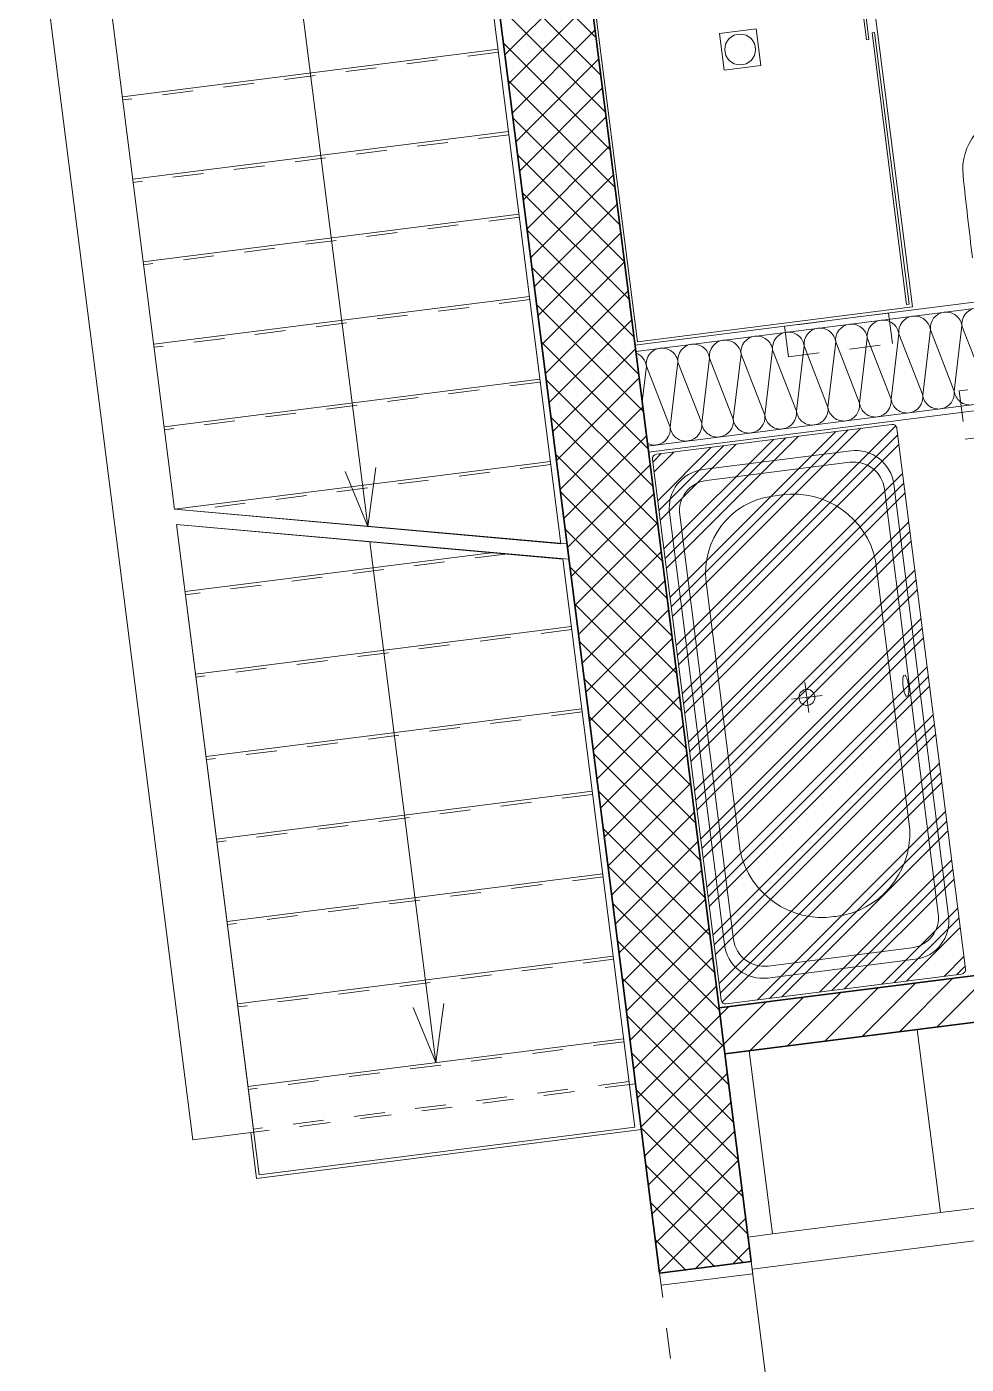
# Model space of a CAD drawing. Header units: metres. Extents: x 2713679.5 to 2713747.3, y 1226017.1 to 1226104.2.
# Drawn here: x 2713735.589 to 2713738.64, y 1226042.335 to 1226046.68 of the extents above; entities that cross this region are included whole.
import ezdxf

# ---------------------------------------------------------------- set-up
doc = ezdxf.new("R2010")
doc.units = ezdxf.units.M
doc.header["$MEASUREMENT"] = 0
for name, pattern in [('31', [105, 75, -15, 0, -15]), ('Strich 2', [0.141111, 0.070556, -0.070556]), ('Strich 2_1mm', [0.15, 0.1, -0.05]), ('Strichpunkt 3_1_1mm Achsen', [0.25, 0.15, -0.05, 0, -0.05])]:
    doc.linetypes.add(name, pattern=pattern)
doc.layers.add('plangrafiken', color=251, linetype='Continuous')
doc.layers.add('waende_stuetzen', color=250, linetype='Continuous')
doc.layers.add('raum', color=7, linetype='Continuous', true_color=0x000000)

msp = doc.modelspace()

# ---------------------------------------------------------------- linework, layer by layer
at = {"layer": 'plangrafiken', "color": 7, "linetype": 'Continuous', "lineweight": 13}
for p, q in [((2713737.3233, 1226044.9997), (2713736.9897, 1226047.6286)), ((2713738.2021, 1226047.5355), (2713738.316, 1226046.6377)), ((2713738.324, 1226046.6387), (2713738.21, 1226047.5365)), ((2713738.4655, 1226045.7696), (2713738.2389, 1226047.5553)), ((2713735.7695, 1226047.4738), (2713736.0691, 1226045.1127)), ((2713737.3461, 1226047.442), (2713737.5727, 1226045.6563)), ((2713736.1276, 1226043.0638), (2713735.5887, 1226047.3097)), ((2713735.7871, 1226047.3349), (2713736.0691, 1226045.1127)), ((2713735.7897, 1226047.3151), (2713736.0691, 1226045.1127)), ((2713736.4073, 1226047.333), (2713736.6962, 1226045.0562)), ((2713737.9577, 1226046.6729), (2713737.8387, 1226046.6578)), ((2713737.8387, 1226046.6578), (2713737.8538, 1226046.5388)), ((2713737.9729, 1226046.5539), (2713737.9577, 1226046.6729)), ((2713738.3423, 1226046.6612), (2713738.3343, 1226046.6602)), ((2713738.3343, 1226046.6602), (2713738.4464, 1226045.7773)), ((2713738.4543, 1226045.7783), (2713738.3423, 1226046.6612)), ((2713738.316, 1226046.6377), (2713738.324, 1226046.6387)), ((2713737.1194, 1226046.6068), (2713735.8992, 1226046.452)), ((2713737.8538, 1226046.5388), (2713737.9729, 1226046.5539)), ((2713737.1534, 1226046.339), (2713735.9332, 1226046.1841)), ((2713737.1874, 1226046.0711), (2713735.9672, 1226045.9163)), ((2713737.2214, 1226045.8033), (2713736.0012, 1226045.6484)), ((2713737.5727, 1226045.6563), (2713738.4655, 1226045.7696)), ((2713738.4464, 1226045.7773), (2713738.4543, 1226045.7783)), ((2713737.2554, 1226045.5354), (2713736.0352, 1226045.3806)), ((2713737.6341, 1226045.2912), (2713738.398, 1226045.3881)), ((2713738.4148, 1226045.3751), (2713738.6375, 1226043.6199)), ((2713737.2894, 1226045.2676), (2713736.0691, 1226045.1127)), ((2713737.844, 1226043.5185), (2713737.6211, 1226045.2744)), ((2713737.7847, 1226045.2412), (2713738.2647, 1226045.3021)), ((2713738.2624, 1226045.2651), (2713737.7962, 1226045.2059)), ((2713736.6962, 1226045.0562), (2713736.6232, 1226045.235)), ((2713736.6962, 1226045.0562), (2713736.7224, 1226045.2476)), ((2713738.5492, 1226043.7995), (2713738.3742, 1226045.1784)), ((2713738.4045, 1226045.1939), (2713738.5826, 1226043.7905)), ((2713738.0118, 1226045.155), (2713738.0415, 1226045.1588)), ((2713736.0691, 1226045.1127), (2713737.3233, 1226044.9997)), ((2713737.8545, 1226043.6981), (2713737.6764, 1226045.1015)), ((2713737.7095, 1226045.0941), (2713737.8845, 1226043.7152)), ((2713736.0754, 1226045.0631), (2713737.3296, 1226044.9501)), ((2713736.0754, 1226045.0631), (2713736.3436, 1226042.9501)), ((2713736.0754, 1226045.0631), (2713736.326, 1226043.089)), ((2713736.7025, 1226045.0066), (2713736.9172, 1226043.3152)), ((2713737.0974, 1226044.971), (2713736.1031, 1226044.8449)), ((2713737.5638, 1226043.1049), (2713737.3296, 1226044.9501)), ((2713738.3458, 1226044.9454), (2713738.4566, 1226044.0724)), ((2713737.906, 1226044.0025), (2713737.7952, 1226044.8755)), ((2713737.3573, 1226044.7319), (2713736.1371, 1226044.577)), ((2713738.1226, 1226044.5004), (2713738.1223, 1226044.5024)), ((2713737.3913, 1226044.464), (2713736.1711, 1226044.3092)), ((2713737.4253, 1226044.1962), (2713736.2051, 1226044.0413)), ((2713737.4593, 1226043.9283), (2713736.2391, 1226043.7735)), ((2713738.2153, 1226043.7898), (2713738.2103, 1226043.7892)), ((2713737.4933, 1226043.6605), (2713736.2731, 1226043.5056)), ((2713737.9963, 1226043.6285), (2713738.4626, 1226043.6877)), ((2713738.4743, 1226043.6507), (2713737.9942, 1226043.5898)), ((2713737.8607, 1226043.5055), (2713738.6246, 1226043.6024)), ((2713736.9172, 1226043.3152), (2713736.8441, 1226043.494)), ((2713736.9172, 1226043.3152), (2713736.9433, 1226043.5066)), ((2713739.0267, 1226043.4922), (2713738.4811, 1226043.4229)), ((2713737.5273, 1226043.3926), (2713736.3071, 1226043.2378)), ((2713738.4811, 1226043.4229), (2713737.9354, 1226043.3537)), ((2713738.5566, 1226042.8277), (2713738.4811, 1226043.4229)), ((2713737.8561, 1226043.3436), (2713737.9354, 1226043.3537)), ((2713737.9354, 1226043.3537), (2713738.011, 1226042.7585)), ((2713737.9316, 1226042.7484), (2713737.8561, 1226043.3436)), ((2713736.326, 1226043.089), (2713736.1276, 1226043.0638)), ((2713736.3349, 1226042.9389), (2713737.5849, 1226043.0975)), ((2713736.3436, 1226042.9501), (2713737.5638, 1226043.1049)), ((2713736.3161, 1226043.0877), (2713736.3349, 1226042.9389)), ((2713738.5566, 1226042.8277), (2713739.1022, 1226042.8969)), ((2713738.011, 1226042.7585), (2713738.5566, 1226042.8277)), ((2713738.011, 1226042.7585), (2713737.9316, 1226042.7484))]:
    msp.add_line(p, q, dxfattribs=at)
at = {"layer": 'plangrafiken', "color": 7, "linetype": 'Strich 2_1mm', "lineweight": 13}
for p, q in [((2713737.1207, 1226046.5969), (2713735.9004, 1226046.4421)), ((2713737.1546, 1226046.3291), (2713735.9344, 1226046.1742)), ((2713737.1886, 1226046.0612), (2713735.9684, 1226045.9064)), ((2713737.2226, 1226045.7934), (2713736.0024, 1226045.6385)), ((2713737.2566, 1226045.5255), (2713736.0364, 1226045.3707)), ((2713737.2906, 1226045.2577), (2713736.1156, 1226045.1085)), ((2713737.1438, 1226044.9669), (2713736.1044, 1226044.8349)), ((2713737.3586, 1226044.7219), (2713736.1384, 1226044.5671)), ((2713737.3926, 1226044.4541), (2713736.1724, 1226044.2992)), ((2713737.4266, 1226044.1862), (2713736.2064, 1226044.0314)), ((2713737.4606, 1226043.9184), (2713736.2404, 1226043.7635)), ((2713737.4946, 1226043.6505), (2713736.2744, 1226043.4957)), ((2713737.5286, 1226043.3827), (2713736.3083, 1226043.2278)), ((2713737.5449, 1226043.2537), (2713736.3247, 1226043.0989))]:
    msp.add_line(p, q, dxfattribs=at)
at = {"layer": 'plangrafiken', "color": 7, "linetype": 'Strich 2', "lineweight": 13}
for p, q in [((2713738.3874, 1226045.7497), (2713738.0501, 1226045.7068)), ((2713738.4, 1226045.6504), (2713738.3874, 1226045.7497)), ((2713738.0501, 1226045.7068), (2713738.0627, 1226045.6076)), ((2713738.0627, 1226045.6076), (2713738.4, 1226045.6504)), ((2713739.2401, 1226045.5756), (2713738.6171, 1226045.4966)), ((2713738.6171, 1226045.4966), (2713738.637, 1226045.3398)), ((2713738.637, 1226045.3398), (2713739.26, 1226045.4189))]:
    msp.add_line(p, q, dxfattribs=at)
at = {"layer": 'plangrafiken', "color": 255, "linetype": 'Continuous', "lineweight": 13}
for p, q in [((2713737.666, 1226044.9207), (2713738.095, 1226045.3497)), ((2713737.678, 1226044.8265), (2713738.2165, 1226045.3651)), ((2713737.682, 1226044.7952), (2713738.257, 1226045.3702)), ((2713737.6859, 1226044.7638), (2713738.2975, 1226045.3754)), ((2713737.6979, 1226044.6697), (2713738.4112, 1226045.383)), ((2713737.7019, 1226044.6383), (2713738.4175, 1226045.3539)), ((2713737.6382, 1226045.1403), (2713737.8116, 1226045.3137)), ((2713737.6421, 1226045.1089), (2713737.8521, 1226045.3188)), ((2713737.6461, 1226045.0775), (2713737.8925, 1226045.324)), ((2713737.6581, 1226044.9834), (2713738.014, 1226045.3394)), ((2713737.662, 1226044.952), (2713738.0545, 1226045.3445)), ((2713737.7058, 1226044.6069), (2713738.4214, 1226045.3225)), ((2713737.6222, 1226045.2658), (2713737.6496, 1226045.2931)), ((2713737.6262, 1226045.2344), (2713737.6901, 1226045.2983)), ((2713737.7178, 1226044.5128), (2713738.4334, 1226045.2284)), ((2713737.7218, 1226044.4814), (2713738.4374, 1226045.197)), ((2713737.7258, 1226044.4501), (2713738.4414, 1226045.1657)), ((2713737.7377, 1226044.3559), (2713738.4533, 1226045.0715)), ((2713737.7417, 1226044.3246), (2713738.4573, 1226045.0402)), ((2713737.7457, 1226044.2932), (2713738.4613, 1226045.0088)), ((2713737.7576, 1226044.1991), (2713738.4732, 1226044.9147)), ((2713737.7616, 1226044.1677), (2713738.4772, 1226044.8833)), ((2713737.7656, 1226044.1363), (2713738.4812, 1226044.8519)), ((2713737.7775, 1226044.0422), (2713738.4931, 1226044.7578)), ((2713737.7815, 1226044.0108), (2713738.4971, 1226044.7264)), ((2713737.7855, 1226043.9795), (2713738.5011, 1226044.6951)), ((2713737.7974, 1226043.8853), (2713738.513, 1226044.6009)), ((2713737.8014, 1226043.854), (2713738.517, 1226044.5696)), ((2713737.8054, 1226043.8226), (2713738.521, 1226044.5382)), ((2713737.8173, 1226043.7285), (2713738.5329, 1226044.4441)), ((2713737.8213, 1226043.6971), (2713738.5369, 1226044.4127)), ((2713737.8253, 1226043.6657), (2713738.5409, 1226044.3813)), ((2713737.8372, 1226043.5716), (2713738.5528, 1226044.2872)), ((2713737.8412, 1226043.5402), (2713738.5568, 1226044.2558)), ((2713737.8472, 1226043.5109), (2713738.5608, 1226044.2244)), ((2713737.9606, 1226043.5182), (2713738.5727, 1226044.1303)), ((2713738.0011, 1226043.5233), (2713738.5767, 1226044.099)), ((2713738.0416, 1226043.5284), (2713738.5807, 1226044.0676)), ((2713738.163, 1226043.5439), (2713738.5927, 1226043.9735)), ((2713738.2035, 1226043.549), (2713738.5966, 1226043.9421)), ((2713738.244, 1226043.5541), (2713738.6006, 1226043.9107)), ((2713738.3655, 1226043.5695), (2713738.6126, 1226043.8166)), ((2713738.406, 1226043.5747), (2713738.6165, 1226043.7852)), ((2713738.4465, 1226043.5798), (2713738.6205, 1226043.7538)), ((2713738.568, 1226043.5952), (2713738.6325, 1226043.6597)), ((2713738.6085, 1226043.6004), (2713738.6364, 1226043.6283))]:
    msp.add_line(p, q, dxfattribs=at)
at = {"layer": 'plangrafiken', "color": 7, "linetype": '31', "lineweight": 13}
for p, q in [((2713738.1162, 1226044.551), (2713738.1287, 1226044.4518)), ((2713738.1721, 1226044.5077), (2713738.0728, 1226044.4951))]:
    msp.add_line(p, q, dxfattribs=at)
at = {"layer": 'plangrafiken', "color": 7, "linetype": 'Strich 2_1mm', "lineweight": 18}
msp.add_line((2713737.566, 1226043.2463), (2713736.326, 1226043.089), dxfattribs=at)
at = {"layer": 'plangrafiken', "color": 7, "linetype": 'Continuous', "lineweight": 13}
for centre, radius in [((2713737.9058, 1226046.6058), 0.05), ((2713738.1224, 1226044.5014), 0.026)]:
    msp.add_circle(centre, radius, dxfattribs=at)
for centre, radius, start, end in [((2713738.812, 1226046.2166), 0.1834, 8.2305, 186.2347), ((2713768.4554, 1226049.455), 30.0032, 186.23467, 186.74985), ((2713738.3999, 1226045.3732), 0.015, 7.2325, 97.2326), ((2713737.636, 1226045.2763), 0.015, 97.2326, 187.2326), ((2713738.275, 1226045.1659), 0.1, 7.2326, 97.2326), ((2713738.2805, 1226045.1781), 0.125, 7.2326, 97.2326), ((2713737.8004, 1226045.1172), 0.125, 97.2326, 187.2326), ((2713737.8087, 1226045.1067), 0.1, 97.2326, 187.2326), ((2713738.0432, 1226044.907), 0.25, 97.2326, 187.2326), ((2713738.0793, 1226044.889), 0.2724, 11.9458, 97.972), ((2713738.474, 1226044.5578), 0.04, 166.8717, 173.4003), ((2713738.4538, 1226044.5627), 0.0192, 156.6223, 167.2852), ((2713738.4429, 1226044.5675), 0.00731, 137.2664, 157.6697), ((2713738.4394, 1226044.5706), 0.00282, 56.7981, 95.0369), ((2713738.437, 1226044.5668), 0.00731, 36.7954, 57.1987), ((2713738.4277, 1226044.5594), 0.0192, 27.18, 37.8428), ((2713738.4094, 1226044.5496), 0.04, 21.0649, 27.5935), ((2713738.5309, 1226044.5532), 0.0971, 177.7463, 181.3508), ((2713738.5557, 1226044.5537), 0.1219, 181.3067, 184.4012), ((2713738.5014, 1226044.5545), 0.0676, 173.2324, 177.8255), ((2713738.5699, 1226044.5547), 0.1362, 184.3712, 187.2457), ((2713738.5699, 1226044.5547), 0.1362, 187.2195, 190.094), ((2713738.5559, 1226044.5521), 0.1219, 190.064, 193.1585), ((2713738.5317, 1226044.5464), 0.0971, 193.1143, 196.7189), ((2713738.3837, 1226044.5395), 0.0676, 16.6396, 21.2328), ((2713738.3555, 1226044.531), 0.0971, 13.1144, 16.7189), ((2713738.3313, 1226044.5252), 0.1219, 10.064, 13.1585), ((2713738.3173, 1226044.5227), 0.1362, 7.2195, 10.094), ((2713738.3173, 1226044.5226), 0.1362, 4.3712, 7.2457), ((2713738.3315, 1226044.5236), 0.1219, 1.3067, 4.4012), ((2713738.3563, 1226044.5241), 0.0971, 357.7463, 1.3508), ((2713738.5035, 1226044.5378), 0.0676, 196.6396, 201.2328), ((2713738.4778, 1226044.5277), 0.04, 201.0649, 207.5935), ((2713738.4595, 1226044.518), 0.0192, 207.18, 217.8428), ((2713738.4502, 1226044.5106), 0.00731, 216.7954, 237.1987), ((2713738.4475, 1226044.5067), 0.00282, 279.4283, 317.6671), ((2713738.4443, 1226044.5098), 0.00731, 317.2665, 337.6697), ((2713738.4334, 1226044.5147), 0.0192, 336.6223, 347.2852), ((2713738.4132, 1226044.5195), 0.04, 346.8717, 353.4003), ((2713738.3858, 1226044.5229), 0.0676, 353.2324, 357.8255), ((2713738.1845, 1226044.0604), 0.2724, 276.4932, 2.5194), ((2713738.1725, 1226044.0589), 0.2724, 191.9458, 277.972), ((2713738.45, 1226043.7869), 0.1, 277.2326, 7.2326), ((2713738.4586, 1226043.7747), 0.125, 277.2326, 7.2326), ((2713737.9785, 1226043.7138), 0.125, 187.2326, 277.2326), ((2713737.9837, 1226043.7277), 0.1, 187.2326, 277.2326), ((2713738.6227, 1226043.6173), 0.015, 277.2688, 9.6589), ((2713737.8589, 1226043.5204), 0.015, 187.2325, 277.2326)]:
    msp.add_arc(centre, radius, start, end, dxfattribs=at)
at = {"layer": 'raum', "color": 255, "linetype": 'Continuous', "lineweight": 13}
for p, q in [((2713736.0691, 1226045.1127), (2713737.3435, 1226045.0001)), ((2713736.0754, 1226045.0631), (2713737.3498, 1226044.9505))]:
    msp.add_line(p, q, dxfattribs=at)
at = {"layer": 'waende_stuetzen', "color": 7, "linetype": 'Continuous', "lineweight": 35}
for p, q in [((2713737.8372, 1226043.4924), (2713737.3349, 1226047.4507)), ((2713737.0373, 1226047.4129), (2713737.5396, 1226043.4547)), ((2713740.5157, 1226043.8323), (2713737.8372, 1226043.4924)), ((2713737.8561, 1226043.3436), (2713740.5346, 1226043.6835)), ((2713737.8561, 1226043.3436), (2713737.8372, 1226043.4924)), ((2713737.5396, 1226043.4547), (2713737.5585, 1226043.3058)), ((2713737.5585, 1226043.3058), (2713737.6441, 1226042.6313)), ((2713737.9417, 1226042.669), (2713737.8561, 1226043.3436)), ((2713737.9417, 1226042.669), (2713737.6441, 1226042.6313))]:
    msp.add_line(p, q, dxfattribs=at)
at = {"layer": 'waende_stuetzen', "color": 18, "linetype": 'Continuous', "lineweight": 0, "true_color": 0x000000}
for p, q in [((2713737.4372, 1226046.6447), (2713737.0908, 1226046.9911)), ((2713737.4526, 1226046.5232), (2713737.1062, 1226046.8696)), ((2713737.1419, 1226046.5885), (2713737.4102, 1226046.8569)), ((2713737.468, 1226046.4017), (2713737.1216, 1226046.7481)), ((2713737.1538, 1226046.4944), (2713737.4222, 1226046.7628)), ((2713737.1658, 1226046.4003), (2713737.4341, 1226046.6687)), ((2713737.4834, 1226046.2803), (2713737.137, 1226046.6266)), ((2713737.1777, 1226046.3062), (2713737.4461, 1226046.5745)), ((2713737.4988, 1226046.1588), (2713737.1525, 1226046.5051)), ((2713737.1897, 1226046.2121), (2713737.458, 1226046.4804)), ((2713737.5142, 1226046.0373), (2713737.1679, 1226046.3837)), ((2713737.2016, 1226046.1179), (2713737.4699, 1226046.3863)), ((2713737.5297, 1226045.9158), (2713737.1833, 1226046.2622)), ((2713737.2135, 1226046.0238), (2713737.4819, 1226046.2922)), ((2713737.2255, 1226045.9297), (2713737.4938, 1226046.198)), ((2713737.5451, 1226045.7943), (2713737.1987, 1226046.1407)), ((2713737.2374, 1226045.8356), (2713737.5058, 1226046.1039)), ((2713737.5605, 1226045.6728), (2713737.2141, 1226046.0192)), ((2713737.2494, 1226045.7415), (2713737.5177, 1226046.0098)), ((2713737.2613, 1226045.6473), (2713737.5297, 1226045.9157)), ((2713737.5759, 1226045.5514), (2713737.2295, 1226045.8977)), ((2713737.2733, 1226045.5532), (2713737.5416, 1226045.8216)), ((2713737.5913, 1226045.4299), (2713737.245, 1226045.7762)), ((2713737.2852, 1226045.4591), (2713737.5536, 1226045.7274)), ((2713737.6067, 1226045.3084), (2713737.2604, 1226045.6548)), ((2713737.2972, 1226045.365), (2713737.5655, 1226045.6333)), ((2713737.6222, 1226045.1869), (2713737.2758, 1226045.5333)), ((2713737.3091, 1226045.2708), (2713737.5775, 1226045.5392)), ((2713737.321, 1226045.1767), (2713737.5894, 1226045.4451)), ((2713737.6376, 1226045.0654), (2713737.2912, 1226045.4118)), ((2713737.333, 1226045.0826), (2713737.6013, 1226045.351)), ((2713737.653, 1226044.9439), (2713737.3066, 1226045.2903)), ((2713737.3449, 1226044.9885), (2713737.6133, 1226045.2568)), ((2713737.6684, 1226044.8225), (2713737.322, 1226045.1688)), ((2713737.3569, 1226044.8944), (2713737.6252, 1226045.1627)), ((2713737.6838, 1226044.701), (2713737.3375, 1226045.0473)), ((2713737.3688, 1226044.8002), (2713737.6372, 1226045.0686)), ((2713737.3808, 1226044.7061), (2713737.6491, 1226044.9745)), ((2713737.6992, 1226044.5795), (2713737.3529, 1226044.9259)), ((2713737.3927, 1226044.612), (2713737.6611, 1226044.8803)), ((2713737.7147, 1226044.458), (2713737.3683, 1226044.8044)), ((2713737.4047, 1226044.5179), (2713737.673, 1226044.7862)), ((2713737.7301, 1226044.3365), (2713737.3837, 1226044.6829)), ((2713737.4166, 1226044.4238), (2713737.685, 1226044.6921)), ((2713737.4285, 1226044.3296), (2713737.6969, 1226044.598)), ((2713737.7455, 1226044.215), (2713737.3991, 1226044.5614)), ((2713737.4405, 1226044.2355), (2713737.7088, 1226044.5039)), ((2713737.7609, 1226044.0936), (2713737.4146, 1226044.4399)), ((2713737.4524, 1226044.1414), (2713737.7208, 1226044.4097)), ((2713737.7763, 1226043.9721), (2713737.43, 1226044.3184)), ((2713737.4644, 1226044.0473), (2713737.7327, 1226044.3156)), ((2713737.4763, 1226043.9531), (2713737.7447, 1226044.2215)), ((2713737.7917, 1226043.8506), (2713737.4454, 1226044.197)), ((2713737.4883, 1226043.859), (2713737.7566, 1226044.1274)), ((2713737.8072, 1226043.7291), (2713737.4608, 1226044.0755)), ((2713737.5002, 1226043.7649), (2713737.7686, 1226044.0333)), ((2713737.8226, 1226043.6076), (2713737.4762, 1226043.954)), ((2713737.5122, 1226043.6708), (2713737.7805, 1226043.9391)), ((2713737.8323, 1226043.4918), (2713737.4916, 1226043.8325)), ((2713737.5241, 1226043.5767), (2713737.7925, 1226043.845)), ((2713737.536, 1226043.4825), (2713737.8044, 1226043.7509)), ((2713737.7382, 1226043.4799), (2713737.5071, 1226043.711)), ((2713737.6251, 1226043.4655), (2713737.8163, 1226043.6568)), ((2713737.6441, 1226043.4679), (2713737.5225, 1226043.5895)), ((2713738.3023, 1226043.4002), (2713738.4755, 1226043.5734)), ((2713738.4238, 1226043.4157), (2713738.5969, 1226043.5888)), ((2713738.5452, 1226043.4311), (2713738.7184, 1226043.6043)), ((2713737.7466, 1226043.4809), (2713737.8283, 1226043.5626)), ((2713737.9378, 1226043.354), (2713738.111, 1226043.5272)), ((2713738.0593, 1226043.3694), (2713738.2325, 1226043.5426)), ((2713738.1808, 1226043.3848), (2713738.354, 1226043.558)), ((2713737.5734, 1226043.3077), (2713737.7466, 1226043.4809)), ((2713737.8534, 1226043.3647), (2713737.7382, 1226043.4799)), ((2713737.838, 1226043.4861), (2713737.8323, 1226043.4918)), ((2713737.8402, 1226043.4685), (2713737.868, 1226043.4963)), ((2713737.8522, 1226043.3744), (2713737.9895, 1226043.5118)), ((2713737.55, 1226043.456), (2713737.5379, 1226043.4681)), ((2713737.548, 1226043.3884), (2713737.6251, 1226043.4655)), ((2713737.6842, 1226043.3218), (2713737.55, 1226043.456)), ((2713737.7783, 1226043.3337), (2713737.6441, 1226043.4679)), ((2713737.6949, 1226043.3232), (2713737.8402, 1226043.4685)), ((2713737.8163, 1226043.3386), (2713737.8522, 1226043.3744)), ((2713737.59, 1226043.3099), (2713737.5533, 1226043.3466)), ((2713737.5599, 1226043.2943), (2713737.5734, 1226043.3077)), ((2713737.5719, 1226043.2002), (2713737.6949, 1226043.3232)), ((2713737.5838, 1226043.1061), (2713737.8163, 1226043.3386)), ((2713737.8997, 1226043.0002), (2713737.59, 1226043.3099)), ((2713737.8842, 1226043.1217), (2713737.6842, 1226043.3218)), ((2713737.8688, 1226043.2432), (2713737.7783, 1226043.3337)), ((2713737.5958, 1226043.0119), (2713737.8641, 1226043.2803)), ((2713737.9151, 1226042.8787), (2713737.5687, 1226043.2251)), ((2713737.6077, 1226042.9178), (2713737.8761, 1226043.1862)), ((2713737.9305, 1226042.7572), (2713737.5841, 1226043.1036)), ((2713737.6197, 1226042.8237), (2713737.888, 1226043.092)), ((2713737.9159, 1226042.6658), (2713737.5996, 1226042.9821)), ((2713737.6316, 1226042.7296), (2713737.9, 1226042.9979)), ((2713737.6436, 1226042.6354), (2713737.9119, 1226042.9038)), ((2713737.8218, 1226042.6538), (2713737.615, 1226042.8606)), ((2713737.7602, 1226042.646), (2713737.9238, 1226042.8097)), ((2713737.7277, 1226042.6419), (2713737.6304, 1226042.7392)), ((2713737.8816, 1226042.6614), (2713737.9358, 1226042.7156))]:
    msp.add_line(p, q, dxfattribs=at)
at = {"layer": 'waende_stuetzen', "color": 7, "linetype": 'Continuous', "lineweight": 18}
for p, q in [((2713740.2425, 1226045.9851), (2713737.564, 1226045.6452)), ((2713740.245, 1226045.9652), (2713737.5665, 1226045.6253)), ((2713737.6056, 1226045.3178), (2713740.2841, 1226045.6577)), ((2713737.564, 1226045.6452), (2713737.5665, 1226045.6253)), ((2713737.6081, 1226045.2979), (2713740.2866, 1226045.6379)), ((2713737.6056, 1226045.3178), (2713737.6081, 1226045.2979))]:
    msp.add_line(p, q, dxfattribs=at)
at = {"layer": 'waende_stuetzen', "color": 7, "linetype": 'Continuous', "lineweight": 13}
for p, q in [((2713738.6262, 1226045.7077), (2713738.601, 1226045.4962)), ((2713738.6262, 1226045.7077), (2713738.7035, 1226045.5092)), ((2713738.2162, 1226045.6557), (2713738.1909, 1226045.4442)), ((2713738.2162, 1226045.6557), (2713738.2934, 1226045.4572)), ((2713738.3187, 1226045.6687), (2713738.2934, 1226045.4572)), ((2713738.3187, 1226045.6687), (2713738.396, 1226045.4702)), ((2713738.4212, 1226045.6817), (2713738.396, 1226045.4702)), ((2713738.4212, 1226045.6817), (2713738.4985, 1226045.4832)), ((2713738.5237, 1226045.6947), (2713738.4985, 1226045.4832)), ((2713738.5237, 1226045.6947), (2713738.601, 1226045.4962)), ((2713737.5665, 1226045.6253), (2713737.6056, 1226045.3178)), ((2713737.9086, 1226045.6166), (2713737.8834, 1226045.4051)), ((2713737.9086, 1226045.6166), (2713737.9859, 1226045.4181)), ((2713738.0111, 1226045.6297), (2713737.9859, 1226045.4181)), ((2713738.0111, 1226045.6297), (2713738.0884, 1226045.4311)), ((2713738.1137, 1226045.6427), (2713738.0884, 1226045.4311)), ((2713738.1137, 1226045.6427), (2713738.1909, 1226045.4442)), ((2713737.6011, 1226045.5776), (2713737.5873, 1226045.4618)), ((2713737.6011, 1226045.5776), (2713737.6784, 1226045.3791)), ((2713737.7036, 1226045.5906), (2713737.6784, 1226045.3791)), ((2713737.7036, 1226045.5906), (2713737.7809, 1226045.3921)), ((2713737.8061, 1226045.6036), (2713737.7809, 1226045.3921)), ((2713737.8061, 1226045.6036), (2713737.8834, 1226045.4051)), ((2713737.9448, 1226042.6442), (2713738.8674, 1226042.7613)), ((2713738.0651, 1226041.6968), (2713737.9417, 1226042.669)), ((2713737.9417, 1226042.669), (2713737.9467, 1226042.6293)), ((2713737.6491, 1226042.5916), (2713737.6441, 1226042.6313)), ((2713737.9467, 1226042.6293), (2713737.6491, 1226042.5916))]:
    msp.add_line(p, q, dxfattribs=at)
at = {"layer": 'waende_stuetzen', "color": 7, "linetype": 'Strichpunkt 3_1_1mm Achsen', "lineweight": 13}
msp.add_line((2713737.7675, 1226041.6591), (2713737.6441, 1226042.6313), dxfattribs=at)
at = {"layer": 'waende_stuetzen', "color": 7, "linetype": 'Continuous', "lineweight": 13}
for centre, radius, start, end in [((2713738.4724, 1226045.6882), 0.0517, 97.2326, 187.2326), ((2713738.4724, 1226045.6882), 0.0517, 7.2326, 97.2326), ((2713738.575, 1226045.7012), 0.0517, 97.2326, 187.2326), ((2713738.575, 1226045.7012), 0.0517, 7.2326, 97.2326), ((2713738.6775, 1226045.7142), 0.0517, 97.2326, 187.2326), ((2713738.1649, 1226045.6492), 0.0517, 97.2326, 187.2326), ((2713738.1649, 1226045.6492), 0.0517, 7.2326, 97.2326), ((2713738.2674, 1226045.6622), 0.0517, 97.2326, 187.2326), ((2713738.2674, 1226045.6622), 0.0517, 7.2326, 97.2326), ((2713738.3699, 1226045.6752), 0.0517, 97.2326, 187.2326), ((2713738.3699, 1226045.6752), 0.0517, 7.2326, 97.2326), ((2713737.8574, 1226045.6101), 0.0517, 97.2326, 187.2326), ((2713737.8574, 1226045.6101), 0.0517, 7.2326, 97.2326), ((2713737.9599, 1226045.6232), 0.0517, 97.2326, 187.2326), ((2713737.9599, 1226045.6232), 0.0517, 7.2326, 97.2326), ((2713738.0624, 1226045.6362), 0.0517, 97.2326, 187.2326), ((2713738.0624, 1226045.6362), 0.0517, 7.2326, 97.2326), ((2713737.5498, 1226045.5711), 0.0517, 7.2326, 70.34), ((2713737.6524, 1226045.5841), 0.0517, 97.2326, 187.2326), ((2713737.6524, 1226045.5841), 0.0517, 7.2326, 97.2326), ((2713737.7549, 1226045.5971), 0.0517, 97.2326, 187.2326), ((2713737.7549, 1226045.5971), 0.0517, 7.2326, 97.2326), ((2713738.4472, 1226045.4767), 0.0517, 277.2326, 7.2326), ((2713738.5497, 1226045.4897), 0.0517, 187.2326, 277.2326), ((2713738.5497, 1226045.4897), 0.0517, 277.2326, 7.2326), ((2713738.6522, 1226045.5027), 0.0517, 187.2326, 277.2326), ((2713738.1397, 1226045.4376), 0.0517, 277.2326, 7.2326), ((2713738.2422, 1226045.4507), 0.0517, 187.2326, 277.2326), ((2713738.2422, 1226045.4507), 0.0517, 277.2326, 7.2326), ((2713738.3447, 1226045.4637), 0.0517, 187.2326, 277.2326), ((2713738.3447, 1226045.4637), 0.0517, 277.2326, 7.2326), ((2713738.4472, 1226045.4767), 0.0517, 187.2326, 277.2326), ((2713737.7296, 1226045.3856), 0.0517, 277.2326, 7.2326), ((2713737.8321, 1226045.3986), 0.0517, 187.2326, 277.2326), ((2713737.8321, 1226045.3986), 0.0517, 277.2326, 7.2326), ((2713737.9347, 1226045.4116), 0.0517, 187.2326, 277.2326), ((2713737.9347, 1226045.4116), 0.0517, 277.2326, 7.2326), ((2713738.0372, 1226045.4246), 0.0517, 187.2326, 277.2326), ((2713738.0372, 1226045.4246), 0.0517, 277.2326, 7.2326), ((2713738.1397, 1226045.4376), 0.0517, 187.2326, 277.2326), ((2713737.6271, 1226045.3726), 0.0517, 277.2326, 7.2326), ((2713737.7296, 1226045.3856), 0.0517, 187.2326, 277.2326), ((2713737.6271, 1226045.3726), 0.0517, 244.0245, 277.2326), ((2713737.9448, 1226042.6442), 0.93, 277.2326, 7.2326)]:
    msp.add_arc(centre, radius, start, end, dxfattribs=at)

doc.saveas('drawing.dxf')
